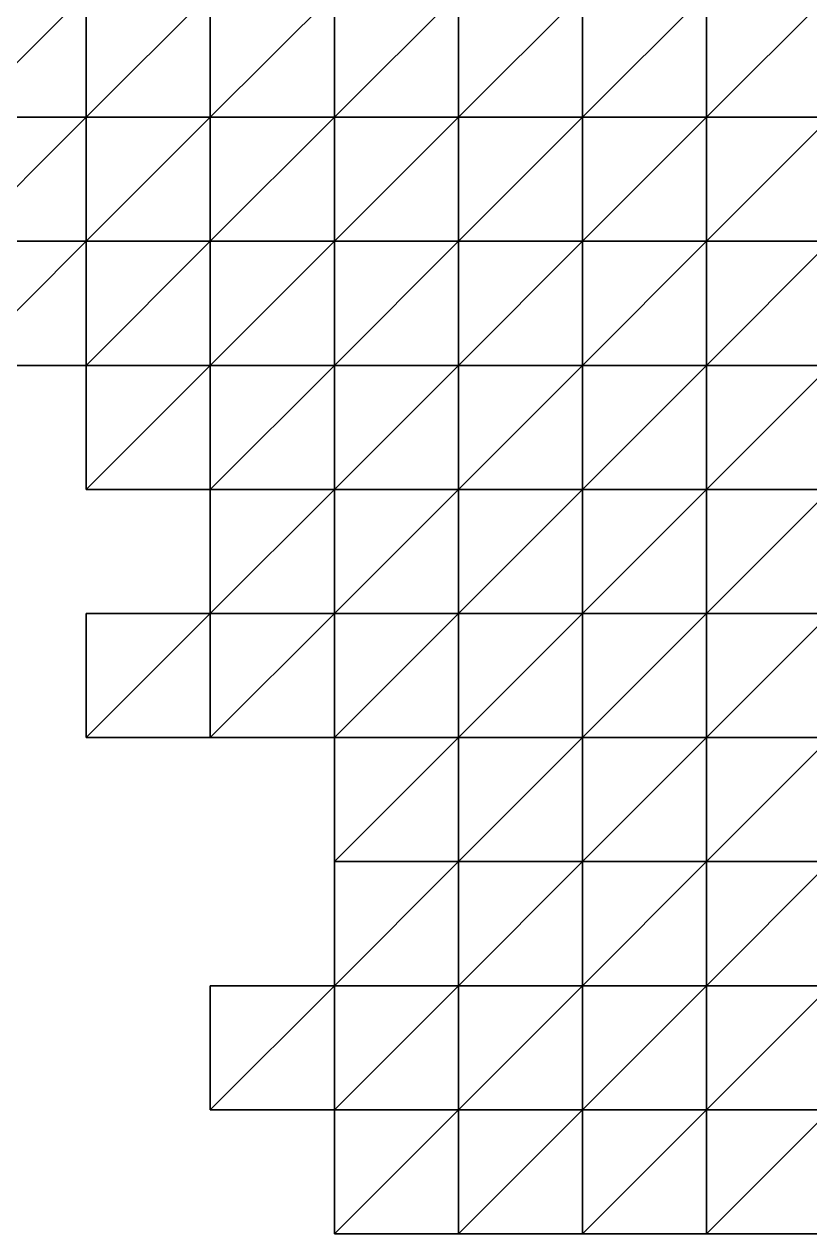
# Model space of a CAD drawing. Extents: x 292020 to 295740, y 4557680 to 4560040.
# Drawn here: x 293790 to 293916.6, y 4558380 to 4558575 of the extents above; entities that cross this region are included whole.
import ezdxf

# ---------------------------------------------------------------- set-up
doc = ezdxf.new("R2010")
doc.units = 0
doc.layers.add('RUN201_4_-_RUN201_NODOMAIN5_20X', color=7, linetype='CONTINUOUS')

msp = doc.modelspace()

# ---------------------------------------------------------------- linework, layer by layer
at = {"layer": 'RUN201_4_-_RUN201_NODOMAIN5_20X'}
for points in [[(293780, 4558580, 1920), (293780, 4558560, 1920), (293800, 4558580, 1920)], [(293800, 4558580, 1920), (293780, 4558560, 1920), (293800, 4558560, 1920)], [(293800, 4558580, 1960), (293780, 4558560, 1960), (293780, 4558580, 1960)], [(293800, 4558560, 1960), (293780, 4558560, 1960), (293800, 4558580, 1960)], [(293800, 4558580, 1900), (293800, 4558560, 1900), (293820, 4558580, 1900)], [(293820, 4558580, 1900), (293800, 4558560, 1900), (293820, 4558560, 1900)], [(293800, 4558580, 1900), (293800, 4558560, 1920), (293800, 4558560, 1900)], [(293800, 4558580, 1920), (293800, 4558560, 1920), (293800, 4558580, 1900)], [(293820, 4558580, 1960), (293800, 4558560, 1960), (293800, 4558580, 1960)], [(293820, 4558560, 1960), (293800, 4558560, 1960), (293820, 4558580, 1960)], [(293820, 4558580, 1880), (293820, 4558560, 1880), (293840, 4558580, 1880)], [(293840, 4558580, 1880), (293820, 4558560, 1880), (293840, 4558560, 1880)], [(293820, 4558580, 1880), (293820, 4558560, 1900), (293820, 4558560, 1880)], [(293820, 4558580, 1900), (293820, 4558560, 1900), (293820, 4558580, 1880)], [(293840, 4558580, 1960), (293820, 4558560, 1960), (293820, 4558580, 1960)], [(293840, 4558560, 1960), (293820, 4558560, 1960), (293840, 4558580, 1960)], [(293840, 4558580, 1880), (293840, 4558560, 1880), (293860, 4558580, 1880)], [(293860, 4558580, 1880), (293840, 4558560, 1880), (293860, 4558560, 1880)], [(293860, 4558580, 1960), (293840, 4558560, 1960), (293840, 4558580, 1960)], [(293860, 4558560, 1960), (293840, 4558560, 1960), (293860, 4558580, 1960)], [(293860, 4558580, 1880), (293860, 4558560, 1880), (293880, 4558580, 1880)], [(293880, 4558580, 1880), (293860, 4558560, 1880), (293880, 4558560, 1880)], [(293880, 4558580, 1960), (293860, 4558560, 1960), (293860, 4558580, 1960)], [(293880, 4558560, 1960), (293860, 4558560, 1960), (293880, 4558580, 1960)], [(293880, 4558580, 1860), (293880, 4558560, 1860), (293900, 4558580, 1860)], [(293900, 4558580, 1860), (293880, 4558560, 1860), (293900, 4558560, 1860)], [(293880, 4558580, 1860), (293880, 4558560, 1880), (293880, 4558560, 1860)], [(293880, 4558580, 1880), (293880, 4558560, 1880), (293880, 4558580, 1860)], [(293900, 4558580, 1960), (293880, 4558560, 1960), (293880, 4558580, 1960)], [(293900, 4558560, 1960), (293880, 4558560, 1960), (293900, 4558580, 1960)], [(293900, 4558580, 1840), (293900, 4558560, 1840), (293920, 4558580, 1840)], [(293920, 4558580, 1840), (293900, 4558560, 1840), (293920, 4558560, 1840)], [(293900, 4558580, 1840), (293900, 4558560, 1860), (293900, 4558560, 1840)], [(293900, 4558580, 1860), (293900, 4558560, 1860), (293900, 4558580, 1840)], [(293920, 4558580, 1960), (293900, 4558560, 1960), (293900, 4558580, 1960)], [(293920, 4558560, 1960), (293900, 4558560, 1960), (293920, 4558580, 1960)], [(293780, 4558560, 1920), (293780, 4558540, 1920), (293800, 4558560, 1920)], [(293800, 4558560, 1920), (293780, 4558540, 1920), (293800, 4558540, 1920)], [(293800, 4558560, 1960), (293780, 4558540, 1960), (293780, 4558560, 1960)], [(293800, 4558540, 1960), (293780, 4558540, 1960), (293800, 4558560, 1960)], [(293800, 4558560, 1900), (293800, 4558560, 1920), (293820, 4558560, 1900)], [(293820, 4558560, 1900), (293800, 4558560, 1920), (293820, 4558560, 1920)], [(293800, 4558560, 1920), (293800, 4558540, 1920), (293820, 4558560, 1920)], [(293820, 4558560, 1920), (293800, 4558540, 1920), (293820, 4558540, 1920)], [(293820, 4558560, 1960), (293800, 4558540, 1960), (293800, 4558560, 1960)], [(293820, 4558540, 1960), (293800, 4558540, 1960), (293820, 4558560, 1960)], [(293820, 4558560, 1880), (293820, 4558560, 1900), (293840, 4558560, 1880)], [(293840, 4558560, 1880), (293820, 4558560, 1900), (293840, 4558560, 1900)], [(293820, 4558560, 1900), (293820, 4558540, 1900), (293840, 4558560, 1900)], [(293840, 4558560, 1900), (293820, 4558540, 1900), (293840, 4558540, 1900)], [(293820, 4558560, 1900), (293820, 4558540, 1920), (293820, 4558540, 1900)], [(293820, 4558560, 1920), (293820, 4558540, 1920), (293820, 4558560, 1900)], [(293840, 4558560, 1960), (293820, 4558540, 1960), (293820, 4558560, 1960)], [(293840, 4558540, 1960), (293820, 4558540, 1960), (293840, 4558560, 1960)], [(293840, 4558560, 1880), (293840, 4558560, 1900), (293860, 4558560, 1880)], [(293860, 4558560, 1880), (293840, 4558560, 1900), (293860, 4558560, 1900)], [(293840, 4558560, 1900), (293840, 4558540, 1900), (293860, 4558560, 1900)], [(293860, 4558560, 1900), (293840, 4558540, 1900), (293860, 4558540, 1900)], [(293860, 4558560, 1960), (293840, 4558540, 1960), (293840, 4558560, 1960)], [(293860, 4558540, 1960), (293840, 4558540, 1960), (293860, 4558560, 1960)], [(293860, 4558560, 1880), (293860, 4558560, 1900), (293880, 4558560, 1880)], [(293880, 4558560, 1880), (293860, 4558560, 1900), (293880, 4558560, 1900)], [(293860, 4558560, 1900), (293860, 4558540, 1900), (293880, 4558560, 1900)], [(293880, 4558560, 1900), (293860, 4558540, 1900), (293880, 4558540, 1900)], [(293880, 4558560, 1960), (293860, 4558540, 1960), (293860, 4558560, 1960)], [(293880, 4558540, 1960), (293860, 4558540, 1960), (293880, 4558560, 1960)], [(293880, 4558560, 1860), (293880, 4558560, 1880), (293900, 4558560, 1860)], [(293900, 4558560, 1860), (293880, 4558560, 1880), (293900, 4558560, 1880)], [(293880, 4558560, 1880), (293880, 4558540, 1880), (293900, 4558560, 1880)], [(293900, 4558560, 1880), (293880, 4558540, 1880), (293900, 4558540, 1880)], [(293880, 4558560, 1880), (293880, 4558540, 1900), (293880, 4558540, 1880)], [(293880, 4558560, 1900), (293880, 4558540, 1900), (293880, 4558560, 1880)], [(293900, 4558560, 1960), (293880, 4558540, 1960), (293880, 4558560, 1960)], [(293900, 4558540, 1960), (293880, 4558540, 1960), (293900, 4558560, 1960)], [(293900, 4558560, 1840), (293900, 4558560, 1860), (293920, 4558560, 1840)], [(293920, 4558560, 1840), (293900, 4558560, 1860), (293920, 4558560, 1860)], [(293900, 4558560, 1860), (293900, 4558540, 1860), (293920, 4558560, 1860)], [(293920, 4558560, 1860), (293900, 4558540, 1860), (293920, 4558540, 1860)], [(293900, 4558560, 1860), (293900, 4558540, 1880), (293900, 4558540, 1860)], [(293900, 4558560, 1880), (293900, 4558540, 1880), (293900, 4558560, 1860)], [(293920, 4558560, 1960), (293900, 4558540, 1960), (293900, 4558560, 1960)], [(293920, 4558540, 1960), (293900, 4558540, 1960), (293920, 4558560, 1960)], [(293780, 4558540, 1920), (293780, 4558540, 1940), (293800, 4558540, 1920)], [(293800, 4558540, 1920), (293780, 4558540, 1940), (293800, 4558540, 1940)], [(293780, 4558540, 1940), (293780, 4558520, 1940), (293800, 4558540, 1940)], [(293800, 4558540, 1940), (293780, 4558520, 1940), (293800, 4558520, 1940)], [(293800, 4558540, 1960), (293780, 4558520, 1960), (293780, 4558540, 1960)], [(293800, 4558520, 1960), (293780, 4558520, 1960), (293800, 4558540, 1960)], [(293800, 4558540, 1920), (293800, 4558520, 1920), (293820, 4558540, 1920)], [(293820, 4558540, 1920), (293800, 4558520, 1920), (293820, 4558520, 1920)], [(293800, 4558540, 1920), (293800, 4558520, 1940), (293800, 4558520, 1920)], [(293800, 4558540, 1940), (293800, 4558520, 1940), (293800, 4558540, 1920)], [(293820, 4558540, 1960), (293800, 4558520, 1960), (293800, 4558540, 1960)], [(293820, 4558520, 1960), (293800, 4558520, 1960), (293820, 4558540, 1960)], [(293820, 4558540, 1900), (293820, 4558540, 1920), (293840, 4558540, 1900)], [(293840, 4558540, 1900), (293820, 4558540, 1920), (293840, 4558540, 1920)], [(293820, 4558540, 1920), (293820, 4558520, 1920), (293840, 4558540, 1920)], [(293840, 4558540, 1920), (293820, 4558520, 1920), (293840, 4558520, 1920)], [(293840, 4558540, 1960), (293820, 4558520, 1960), (293820, 4558540, 1960)], [(293840, 4558520, 1960), (293820, 4558520, 1960), (293840, 4558540, 1960)], [(293840, 4558540, 1900), (293840, 4558540, 1920), (293860, 4558540, 1900)], [(293860, 4558540, 1900), (293840, 4558540, 1920), (293860, 4558540, 1920)], [(293840, 4558540, 1920), (293840, 4558520, 1920), (293860, 4558540, 1920)], [(293860, 4558540, 1920), (293840, 4558520, 1920), (293860, 4558520, 1920)], [(293860, 4558540, 1960), (293840, 4558520, 1960), (293840, 4558540, 1960)], [(293860, 4558520, 1960), (293840, 4558520, 1960), (293860, 4558540, 1960)], [(293860, 4558540, 1900), (293860, 4558520, 1900), (293880, 4558540, 1900)], [(293880, 4558540, 1900), (293860, 4558520, 1900), (293880, 4558520, 1900)], [(293860, 4558540, 1900), (293860, 4558520, 1920), (293860, 4558520, 1900)], [(293860, 4558540, 1920), (293860, 4558520, 1920), (293860, 4558540, 1900)], [(293880, 4558540, 1960), (293860, 4558520, 1960), (293860, 4558540, 1960)], [(293880, 4558520, 1960), (293860, 4558520, 1960), (293880, 4558540, 1960)], [(293880, 4558540, 1880), (293880, 4558520, 1880), (293900, 4558540, 1880)], [(293900, 4558540, 1880), (293880, 4558520, 1880), (293900, 4558520, 1880)], [(293880, 4558540, 1880), (293880, 4558520, 1900), (293880, 4558520, 1880)], [(293880, 4558540, 1900), (293880, 4558520, 1900), (293880, 4558540, 1880)], [(293900, 4558540, 1960), (293880, 4558520, 1960), (293880, 4558540, 1960)], [(293900, 4558520, 1960), (293880, 4558520, 1960), (293900, 4558540, 1960)], [(293900, 4558540, 1860), (293900, 4558520, 1860), (293920, 4558540, 1860)], [(293920, 4558540, 1860), (293900, 4558520, 1860), (293920, 4558520, 1860)], [(293900, 4558540, 1860), (293900, 4558520, 1880), (293900, 4558520, 1860)], [(293900, 4558540, 1880), (293900, 4558520, 1880), (293900, 4558540, 1860)], [(293920, 4558540, 1960), (293900, 4558520, 1960), (293900, 4558540, 1960)], [(293920, 4558520, 1960), (293900, 4558520, 1960), (293920, 4558540, 1960)], [(293780, 4558520, 1940), (293780, 4558520, 1960), (293800, 4558520, 1940)], [(293800, 4558520, 1940), (293780, 4558520, 1960), (293800, 4558520, 1960)], [(293800, 4558520, 1920), (293800, 4558520, 1940), (293820, 4558520, 1920)], [(293820, 4558520, 1920), (293800, 4558520, 1940), (293820, 4558520, 1940)], [(293800, 4558520, 1940), (293800, 4558500, 1940), (293820, 4558520, 1940)], [(293820, 4558520, 1940), (293800, 4558500, 1940), (293820, 4558500, 1940)], [(293820, 4558520, 1960), (293800, 4558500, 1960), (293800, 4558520, 1960)], [(293820, 4558500, 1960), (293800, 4558500, 1960), (293820, 4558520, 1960)], [(293800, 4558520, 1940), (293800, 4558500, 1960), (293800, 4558500, 1940)], [(293800, 4558520, 1960), (293800, 4558500, 1960), (293800, 4558520, 1940)], [(293820, 4558520, 1920), (293820, 4558520, 1940), (293840, 4558520, 1920)], [(293840, 4558520, 1920), (293820, 4558520, 1940), (293840, 4558520, 1940)], [(293820, 4558520, 1940), (293820, 4558500, 1940), (293840, 4558520, 1940)], [(293840, 4558520, 1940), (293820, 4558500, 1940), (293840, 4558500, 1940)], [(293840, 4558520, 1960), (293820, 4558500, 1960), (293820, 4558520, 1960)], [(293840, 4558500, 1960), (293820, 4558500, 1960), (293840, 4558520, 1960)], [(293840, 4558520, 1920), (293840, 4558500, 1920), (293860, 4558520, 1920)], [(293860, 4558520, 1920), (293840, 4558500, 1920), (293860, 4558500, 1920)], [(293840, 4558520, 1920), (293840, 4558500, 1940), (293840, 4558500, 1920)], [(293840, 4558520, 1940), (293840, 4558500, 1940), (293840, 4558520, 1920)], [(293860, 4558520, 1960), (293840, 4558500, 1960), (293840, 4558520, 1960)], [(293860, 4558500, 1960), (293840, 4558500, 1960), (293860, 4558520, 1960)], [(293860, 4558520, 1900), (293860, 4558500, 1900), (293880, 4558520, 1900)], [(293880, 4558520, 1900), (293860, 4558500, 1900), (293880, 4558500, 1900)], [(293860, 4558520, 1900), (293860, 4558500, 1920), (293860, 4558500, 1900)], [(293860, 4558520, 1920), (293860, 4558500, 1920), (293860, 4558520, 1900)], [(293880, 4558520, 1960), (293860, 4558500, 1960), (293860, 4558520, 1960)], [(293880, 4558500, 1960), (293860, 4558500, 1960), (293880, 4558520, 1960)], [(293880, 4558520, 1880), (293880, 4558520, 1900), (293900, 4558520, 1880)], [(293900, 4558520, 1880), (293880, 4558520, 1900), (293900, 4558520, 1900)], [(293880, 4558520, 1900), (293880, 4558500, 1900), (293900, 4558520, 1900)], [(293900, 4558520, 1900), (293880, 4558500, 1900), (293900, 4558500, 1900)], [(293900, 4558520, 1960), (293880, 4558500, 1960), (293880, 4558520, 1960)], [(293900, 4558500, 1960), (293880, 4558500, 1960), (293900, 4558520, 1960)], [(293900, 4558520, 1860), (293900, 4558520, 1880), (293920, 4558520, 1860)], [(293920, 4558520, 1860), (293900, 4558520, 1880), (293920, 4558520, 1880)], [(293900, 4558520, 1880), (293900, 4558500, 1880), (293920, 4558520, 1880)], [(293920, 4558520, 1880), (293900, 4558500, 1880), (293920, 4558500, 1880)], [(293900, 4558520, 1880), (293900, 4558500, 1900), (293900, 4558500, 1880)], [(293900, 4558520, 1900), (293900, 4558500, 1900), (293900, 4558520, 1880)], [(293920, 4558520, 1960), (293900, 4558500, 1960), (293900, 4558520, 1960)], [(293920, 4558500, 1960), (293900, 4558500, 1960), (293920, 4558520, 1960)], [(293800, 4558500, 1940), (293800, 4558500, 1960), (293820, 4558500, 1940)], [(293820, 4558500, 1940), (293800, 4558500, 1960), (293820, 4558500, 1960)], [(293820, 4558500, 1940), (293820, 4558480, 1940), (293840, 4558500, 1940)], [(293840, 4558500, 1940), (293820, 4558480, 1940), (293840, 4558480, 1940)], [(293840, 4558500, 1960), (293820, 4558480, 1960), (293820, 4558500, 1960)], [(293840, 4558480, 1960), (293820, 4558480, 1960), (293840, 4558500, 1960)], [(293820, 4558500, 1940), (293820, 4558480, 1960), (293820, 4558480, 1940)], [(293820, 4558500, 1960), (293820, 4558480, 1960), (293820, 4558500, 1940)], [(293840, 4558500, 1920), (293840, 4558500, 1940), (293860, 4558500, 1920)], [(293860, 4558500, 1920), (293840, 4558500, 1940), (293860, 4558500, 1940)], [(293840, 4558500, 1940), (293840, 4558480, 1940), (293860, 4558500, 1940)], [(293860, 4558500, 1940), (293840, 4558480, 1940), (293860, 4558480, 1940)], [(293860, 4558500, 1960), (293840, 4558480, 1960), (293840, 4558500, 1960)], [(293860, 4558480, 1960), (293840, 4558480, 1960), (293860, 4558500, 1960)], [(293860, 4558500, 1900), (293860, 4558500, 1920), (293880, 4558500, 1900)], [(293880, 4558500, 1900), (293860, 4558500, 1920), (293880, 4558500, 1920)], [(293860, 4558500, 1920), (293860, 4558480, 1920), (293880, 4558500, 1920)], [(293880, 4558500, 1920), (293860, 4558480, 1920), (293880, 4558480, 1920)], [(293860, 4558500, 1920), (293860, 4558480, 1940), (293860, 4558480, 1920)], [(293860, 4558500, 1940), (293860, 4558480, 1940), (293860, 4558500, 1920)], [(293880, 4558500, 1980), (293860, 4558480, 1980), (293860, 4558500, 1980)], [(293880, 4558480, 1980), (293860, 4558480, 1980), (293880, 4558500, 1980)], [(293880, 4558500, 1960), (293860, 4558500, 1980), (293860, 4558500, 1960)], [(293880, 4558500, 1980), (293860, 4558500, 1980), (293880, 4558500, 1960)], [(293860, 4558500, 1960), (293860, 4558480, 1980), (293860, 4558480, 1960)], [(293860, 4558500, 1980), (293860, 4558480, 1980), (293860, 4558500, 1960)], [(293880, 4558500, 1900), (293880, 4558480, 1900), (293900, 4558500, 1900)], [(293900, 4558500, 1900), (293880, 4558480, 1900), (293900, 4558480, 1900)], [(293880, 4558500, 1900), (293880, 4558480, 1920), (293880, 4558480, 1900)], [(293880, 4558500, 1920), (293880, 4558480, 1920), (293880, 4558500, 1900)], [(293900, 4558500, 1960), (293880, 4558480, 1960), (293880, 4558500, 1960)], [(293900, 4558480, 1960), (293880, 4558480, 1960), (293900, 4558500, 1960)], [(293880, 4558480, 1960), (293880, 4558480, 1980), (293880, 4558500, 1960)], [(293880, 4558500, 1960), (293880, 4558480, 1980), (293880, 4558500, 1980)], [(293900, 4558500, 1880), (293900, 4558480, 1880), (293920, 4558500, 1880)], [(293920, 4558500, 1880), (293900, 4558480, 1880), (293920, 4558480, 1880)], [(293900, 4558500, 1880), (293900, 4558480, 1900), (293900, 4558480, 1880)], [(293900, 4558500, 1900), (293900, 4558480, 1900), (293900, 4558500, 1880)], [(293920, 4558500, 1960), (293900, 4558480, 1960), (293900, 4558500, 1960)], [(293920, 4558480, 1960), (293900, 4558480, 1960), (293920, 4558500, 1960)], [(293800, 4558480, 1940), (293800, 4558460, 1940), (293820, 4558480, 1940)], [(293820, 4558480, 1940), (293800, 4558460, 1940), (293820, 4558460, 1940)], [(293820, 4558480, 1960), (293800, 4558460, 1960), (293800, 4558480, 1960)], [(293820, 4558460, 1960), (293800, 4558460, 1960), (293820, 4558480, 1960)], [(293820, 4558480, 1940), (293800, 4558480, 1960), (293800, 4558480, 1940)], [(293820, 4558480, 1960), (293800, 4558480, 1960), (293820, 4558480, 1940)], [(293800, 4558480, 1940), (293800, 4558460, 1960), (293800, 4558460, 1940)], [(293800, 4558480, 1960), (293800, 4558460, 1960), (293800, 4558480, 1940)], [(293820, 4558480, 1940), (293820, 4558460, 1940), (293840, 4558480, 1940)], [(293840, 4558480, 1940), (293820, 4558460, 1940), (293840, 4558460, 1940)], [(293840, 4558480, 1960), (293820, 4558460, 1960), (293820, 4558480, 1960)], [(293840, 4558460, 1960), (293820, 4558460, 1960), (293840, 4558480, 1960)], [(293840, 4558480, 1940), (293840, 4558460, 1940), (293860, 4558480, 1940)], [(293860, 4558480, 1940), (293840, 4558460, 1940), (293860, 4558460, 1940)], [(293860, 4558480, 1960), (293840, 4558460, 1960), (293840, 4558480, 1960)], [(293860, 4558460, 1960), (293840, 4558460, 1960), (293860, 4558480, 1960)], [(293860, 4558480, 1920), (293860, 4558460, 1920), (293880, 4558480, 1920)], [(293880, 4558480, 1920), (293860, 4558460, 1920), (293880, 4558460, 1920)], [(293860, 4558480, 1920), (293860, 4558460, 1940), (293860, 4558460, 1920)], [(293860, 4558480, 1940), (293860, 4558460, 1940), (293860, 4558480, 1920)], [(293880, 4558480, 1980), (293860, 4558460, 1980), (293860, 4558480, 1980)], [(293880, 4558460, 1980), (293860, 4558460, 1980), (293880, 4558480, 1980)], [(293860, 4558480, 1960), (293860, 4558460, 1980), (293860, 4558460, 1960)], [(293860, 4558480, 1980), (293860, 4558460, 1980), (293860, 4558480, 1960)], [(293880, 4558480, 1900), (293880, 4558480, 1920), (293900, 4558480, 1900)], [(293900, 4558480, 1900), (293880, 4558480, 1920), (293900, 4558480, 1920)], [(293880, 4558480, 1920), (293880, 4558460, 1920), (293900, 4558480, 1920)], [(293900, 4558480, 1920), (293880, 4558460, 1920), (293900, 4558460, 1920)], [(293900, 4558480, 1980), (293880, 4558460, 1980), (293880, 4558480, 1980)], [(293900, 4558460, 1980), (293880, 4558460, 1980), (293900, 4558480, 1980)], [(293900, 4558480, 1960), (293880, 4558480, 1980), (293880, 4558480, 1960)], [(293900, 4558480, 1980), (293880, 4558480, 1980), (293900, 4558480, 1960)], [(293900, 4558480, 1880), (293900, 4558480, 1900), (293920, 4558480, 1880)], [(293920, 4558480, 1880), (293900, 4558480, 1900), (293920, 4558480, 1900)], [(293900, 4558480, 1900), (293900, 4558460, 1900), (293920, 4558480, 1900)], [(293920, 4558480, 1900), (293900, 4558460, 1900), (293920, 4558460, 1900)], [(293900, 4558480, 1900), (293900, 4558460, 1920), (293900, 4558460, 1900)], [(293900, 4558480, 1920), (293900, 4558460, 1920), (293900, 4558480, 1900)], [(293920, 4558480, 1980), (293900, 4558460, 1980), (293900, 4558480, 1980)], [(293920, 4558460, 1980), (293900, 4558460, 1980), (293920, 4558480, 1980)], [(293920, 4558480, 1960), (293900, 4558480, 1980), (293900, 4558480, 1960)], [(293920, 4558480, 1980), (293900, 4558480, 1980), (293920, 4558480, 1960)], [(293800, 4558460, 1940), (293800, 4558460, 1960), (293820, 4558460, 1940)], [(293820, 4558460, 1940), (293800, 4558460, 1960), (293820, 4558460, 1960)], [(293820, 4558460, 1940), (293820, 4558460, 1960), (293840, 4558460, 1940)], [(293840, 4558460, 1940), (293820, 4558460, 1960), (293840, 4558460, 1960)], [(293840, 4558460, 1940), (293840, 4558440, 1940), (293860, 4558460, 1940)], [(293860, 4558460, 1940), (293840, 4558440, 1940), (293860, 4558440, 1940)], [(293840, 4558460, 1940), (293840, 4558440, 1960), (293840, 4558440, 1940)], [(293840, 4558460, 1960), (293840, 4558440, 1960), (293840, 4558460, 1940)], [(293860, 4558460, 1980), (293840, 4558440, 1980), (293840, 4558460, 1980)], [(293860, 4558440, 1980), (293840, 4558440, 1980), (293860, 4558460, 1980)], [(293860, 4558460, 1960), (293840, 4558460, 1980), (293840, 4558460, 1960)], [(293860, 4558460, 1980), (293840, 4558460, 1980), (293860, 4558460, 1960)], [(293840, 4558460, 1960), (293840, 4558440, 1980), (293840, 4558440, 1960)], [(293840, 4558460, 1980), (293840, 4558440, 1980), (293840, 4558460, 1960)], [(293860, 4558460, 1920), (293860, 4558460, 1940), (293880, 4558460, 1920)], [(293880, 4558460, 1920), (293860, 4558460, 1940), (293880, 4558460, 1940)], [(293860, 4558460, 1940), (293860, 4558440, 1940), (293880, 4558460, 1940)], [(293880, 4558460, 1940), (293860, 4558440, 1940), (293880, 4558440, 1940)], [(293880, 4558460, 1980), (293860, 4558440, 1980), (293860, 4558460, 1980)], [(293880, 4558440, 1980), (293860, 4558440, 1980), (293880, 4558460, 1980)], [(293880, 4558460, 1920), (293880, 4558440, 1920), (293900, 4558460, 1920)], [(293900, 4558460, 1920), (293880, 4558440, 1920), (293900, 4558440, 1920)], [(293880, 4558460, 1920), (293880, 4558440, 1940), (293880, 4558440, 1920)], [(293880, 4558460, 1940), (293880, 4558440, 1940), (293880, 4558460, 1920)], [(293900, 4558460, 1980), (293880, 4558440, 1980), (293880, 4558460, 1980)], [(293900, 4558440, 1980), (293880, 4558440, 1980), (293900, 4558460, 1980)], [(293900, 4558460, 1900), (293900, 4558460, 1920), (293920, 4558460, 1900)], [(293920, 4558460, 1900), (293900, 4558460, 1920), (293920, 4558460, 1920)], [(293900, 4558460, 1920), (293900, 4558440, 1920), (293920, 4558460, 1920)], [(293920, 4558460, 1920), (293900, 4558440, 1920), (293920, 4558440, 1920)], [(293920, 4558460, 1980), (293900, 4558440, 1980), (293900, 4558460, 1980)], [(293920, 4558440, 1980), (293900, 4558440, 1980), (293920, 4558460, 1980)], [(293840, 4558440, 1940), (293840, 4558440, 1960), (293860, 4558440, 1940)], [(293860, 4558440, 1940), (293840, 4558440, 1960), (293860, 4558440, 1960)], [(293840, 4558440, 1960), (293840, 4558420, 1960), (293860, 4558440, 1960)], [(293860, 4558440, 1960), (293840, 4558420, 1960), (293860, 4558420, 1960)], [(293860, 4558440, 1980), (293840, 4558420, 1980), (293840, 4558440, 1980)], [(293860, 4558420, 1980), (293840, 4558420, 1980), (293860, 4558440, 1980)], [(293840, 4558440, 1960), (293840, 4558420, 1980), (293840, 4558420, 1960)], [(293840, 4558440, 1980), (293840, 4558420, 1980), (293840, 4558440, 1960)], [(293860, 4558440, 1940), (293860, 4558420, 1940), (293880, 4558440, 1940)], [(293880, 4558440, 1940), (293860, 4558420, 1940), (293880, 4558420, 1940)], [(293860, 4558440, 1940), (293860, 4558420, 1960), (293860, 4558420, 1940)], [(293860, 4558440, 1960), (293860, 4558420, 1960), (293860, 4558440, 1940)], [(293880, 4558440, 1980), (293860, 4558420, 1980), (293860, 4558440, 1980)], [(293880, 4558420, 1980), (293860, 4558420, 1980), (293880, 4558440, 1980)], [(293880, 4558440, 1920), (293880, 4558440, 1940), (293900, 4558440, 1920)], [(293900, 4558440, 1920), (293880, 4558440, 1940), (293900, 4558440, 1940)], [(293880, 4558440, 1940), (293880, 4558420, 1940), (293900, 4558440, 1940)], [(293900, 4558440, 1940), (293880, 4558420, 1940), (293900, 4558420, 1940)], [(293900, 4558440, 1980), (293880, 4558420, 1980), (293880, 4558440, 1980)], [(293900, 4558420, 1980), (293880, 4558420, 1980), (293900, 4558440, 1980)], [(293900, 4558440, 1920), (293900, 4558440, 1940), (293920, 4558440, 1920)], [(293920, 4558440, 1920), (293900, 4558440, 1940), (293920, 4558440, 1940)], [(293900, 4558440, 1940), (293900, 4558420, 1940), (293920, 4558440, 1940)], [(293920, 4558440, 1940), (293900, 4558420, 1940), (293920, 4558420, 1940)], [(293920, 4558440, 1980), (293900, 4558420, 1980), (293900, 4558440, 1980)], [(293920, 4558420, 1980), (293900, 4558420, 1980), (293920, 4558440, 1980)], [(293820, 4558420, 1960), (293820, 4558400, 1960), (293840, 4558420, 1960)], [(293840, 4558420, 1960), (293820, 4558400, 1960), (293840, 4558400, 1960)], [(293840, 4558420, 1980), (293820, 4558400, 1980), (293820, 4558420, 1980)], [(293840, 4558400, 1980), (293820, 4558400, 1980), (293840, 4558420, 1980)], [(293840, 4558420, 1960), (293820, 4558420, 1980), (293820, 4558420, 1960)], [(293840, 4558420, 1980), (293820, 4558420, 1980), (293840, 4558420, 1960)], [(293820, 4558420, 1960), (293820, 4558400, 1980), (293820, 4558400, 1960)], [(293820, 4558420, 1980), (293820, 4558400, 1980), (293820, 4558420, 1960)], [(293840, 4558420, 1940), (293840, 4558400, 1940), (293860, 4558420, 1940)], [(293860, 4558420, 1940), (293840, 4558400, 1940), (293860, 4558400, 1940)], [(293860, 4558420, 1940), (293840, 4558420, 1960), (293840, 4558420, 1940)], [(293860, 4558420, 1960), (293840, 4558420, 1960), (293860, 4558420, 1940)], [(293840, 4558420, 1940), (293840, 4558400, 1960), (293840, 4558400, 1940)], [(293840, 4558420, 1960), (293840, 4558400, 1960), (293840, 4558420, 1940)], [(293860, 4558420, 1980), (293840, 4558400, 1980), (293840, 4558420, 1980)], [(293860, 4558400, 1980), (293840, 4558400, 1980), (293860, 4558420, 1980)], [(293860, 4558420, 1940), (293860, 4558400, 1940), (293880, 4558420, 1940)], [(293880, 4558420, 1940), (293860, 4558400, 1940), (293880, 4558400, 1940)], [(293880, 4558420, 1980), (293860, 4558400, 1980), (293860, 4558420, 1980)], [(293880, 4558400, 1980), (293860, 4558400, 1980), (293880, 4558420, 1980)], [(293880, 4558420, 1940), (293880, 4558400, 1940), (293900, 4558420, 1940)], [(293900, 4558420, 1940), (293880, 4558400, 1940), (293900, 4558400, 1940)], [(293900, 4558420, 1980), (293880, 4558400, 1980), (293880, 4558420, 1980)], [(293900, 4558400, 1980), (293880, 4558400, 1980), (293900, 4558420, 1980)], [(293900, 4558420, 1940), (293900, 4558400, 1940), (293920, 4558420, 1940)], [(293920, 4558420, 1940), (293900, 4558400, 1940), (293920, 4558400, 1940)], [(293920, 4558420, 1980), (293900, 4558400, 1980), (293900, 4558420, 1980)], [(293920, 4558400, 1980), (293900, 4558400, 1980), (293920, 4558420, 1980)], [(293820, 4558400, 1960), (293820, 4558400, 1980), (293840, 4558400, 1960)], [(293840, 4558400, 1960), (293820, 4558400, 1980), (293840, 4558400, 1980)], [(293840, 4558400, 1940), (293840, 4558400, 1960), (293860, 4558400, 1940)], [(293860, 4558400, 1940), (293840, 4558400, 1960), (293860, 4558400, 1960)], [(293840, 4558400, 1960), (293840, 4558380, 1960), (293860, 4558400, 1960)], [(293860, 4558400, 1960), (293840, 4558380, 1960), (293860, 4558380, 1960)], [(293860, 4558400, 1980), (293840, 4558380, 1980), (293840, 4558400, 1980)], [(293860, 4558380, 1980), (293840, 4558380, 1980), (293860, 4558400, 1980)], [(293840, 4558400, 1960), (293840, 4558380, 1980), (293840, 4558380, 1960)], [(293840, 4558400, 1980), (293840, 4558380, 1980), (293840, 4558400, 1960)], [(293860, 4558400, 1940), (293860, 4558400, 1960), (293880, 4558400, 1940)], [(293880, 4558400, 1940), (293860, 4558400, 1960), (293880, 4558400, 1960)], [(293860, 4558400, 1960), (293860, 4558380, 1960), (293880, 4558400, 1960)], [(293880, 4558400, 1960), (293860, 4558380, 1960), (293880, 4558380, 1960)], [(293880, 4558400, 1980), (293860, 4558380, 1980), (293860, 4558400, 1980)], [(293880, 4558380, 1980), (293860, 4558380, 1980), (293880, 4558400, 1980)], [(293880, 4558400, 1940), (293880, 4558400, 1960), (293900, 4558400, 1940)], [(293900, 4558400, 1940), (293880, 4558400, 1960), (293900, 4558400, 1960)], [(293880, 4558400, 1960), (293880, 4558380, 1960), (293900, 4558400, 1960)], [(293900, 4558400, 1960), (293880, 4558380, 1960), (293900, 4558380, 1960)], [(293900, 4558400, 1980), (293880, 4558380, 1980), (293880, 4558400, 1980)], [(293900, 4558380, 1980), (293880, 4558380, 1980), (293900, 4558400, 1980)], [(293900, 4558400, 1940), (293900, 4558400, 1960), (293920, 4558400, 1940)], [(293920, 4558400, 1940), (293900, 4558400, 1960), (293920, 4558400, 1960)], [(293900, 4558400, 1960), (293900, 4558380, 1960), (293920, 4558400, 1960)], [(293920, 4558400, 1960), (293900, 4558380, 1960), (293920, 4558380, 1960)], [(293920, 4558400, 1980), (293900, 4558380, 1980), (293900, 4558400, 1980)], [(293920, 4558380, 1980), (293900, 4558380, 1980), (293920, 4558400, 1980)], [(293840, 4558380, 1960), (293840, 4558380, 1980), (293860, 4558380, 1960)], [(293860, 4558380, 1960), (293840, 4558380, 1980), (293860, 4558380, 1980)], [(293860, 4558380, 1960), (293860, 4558380, 1980), (293880, 4558380, 1960)], [(293880, 4558380, 1960), (293860, 4558380, 1980), (293880, 4558380, 1980)], [(293880, 4558380, 1960), (293880, 4558380, 1980), (293900, 4558380, 1960)], [(293900, 4558380, 1960), (293880, 4558380, 1980), (293900, 4558380, 1980)], [(293900, 4558380, 1960), (293900, 4558380, 1980), (293920, 4558380, 1960)], [(293920, 4558380, 1960), (293900, 4558380, 1980), (293920, 4558380, 1980)]]:
    msp.add_3dface(points, dxfattribs=at)

doc.saveas('drawing.dxf')
